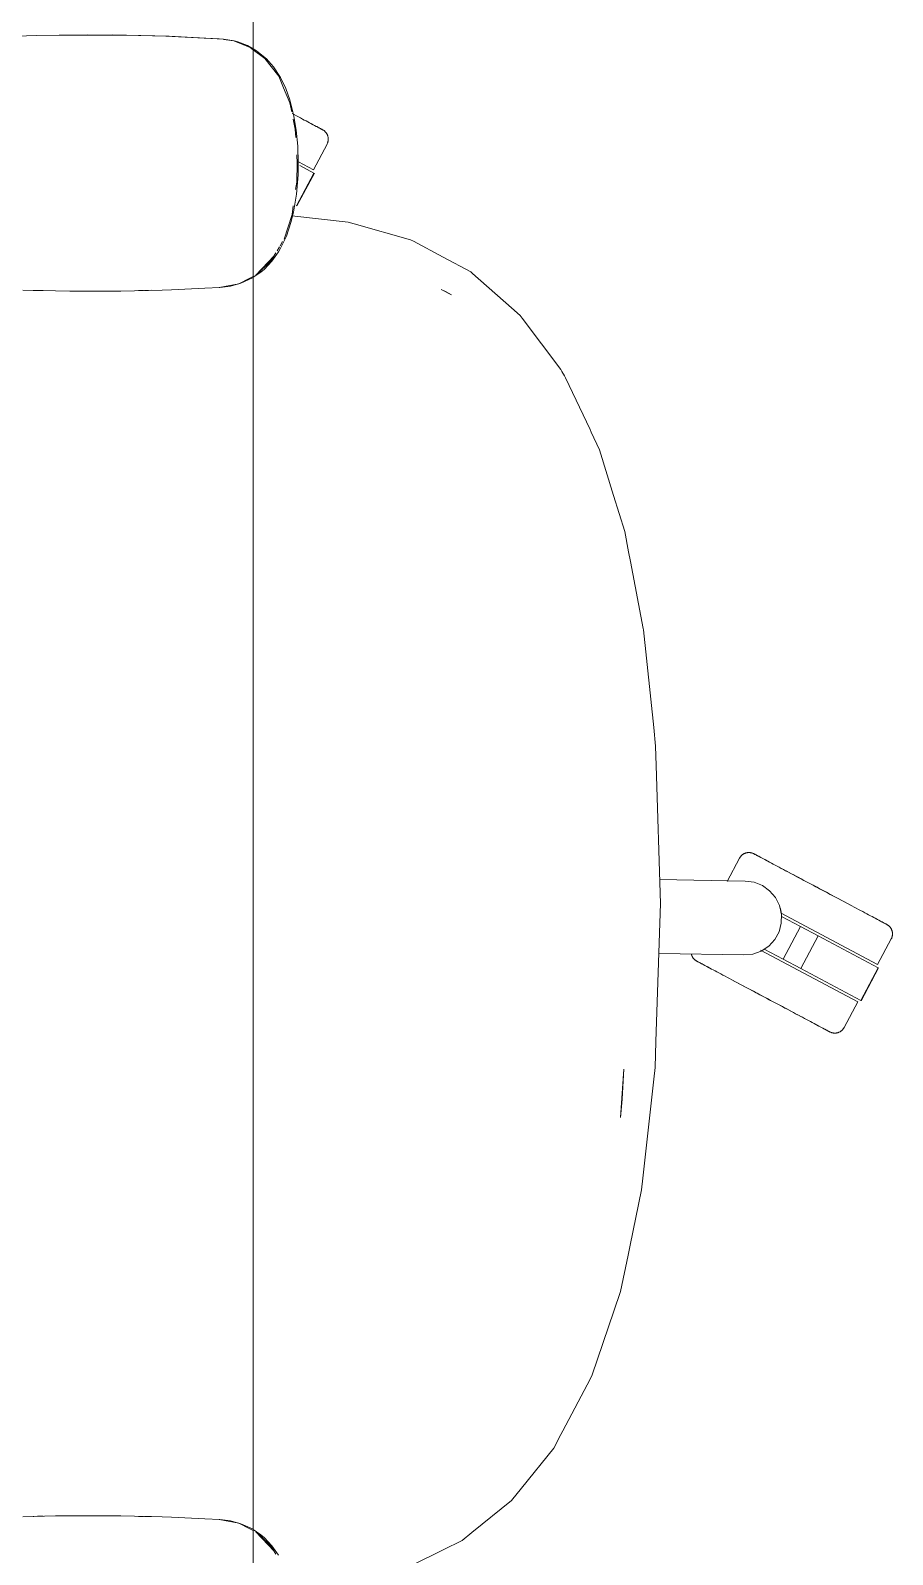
# Model space of a CAD drawing. Header units: millimetres. Extents: x 155920 to 295199, y -4084 to 97293.
# Drawn here: x 158568 to 158894, y 31577 to 32154 of the extents above; entities that cross this region are included whole.
import ezdxf

# ---------------------------------------------------------------- set-up
doc = ezdxf.new("R2010")
doc.units = ezdxf.units.MM
doc.header["$MEASUREMENT"] = 0
doc.layers.add('G-IMPT', color=8, linetype='CONTINUOUS', lineweight=9)
doc.layers.add('I-FURN', color=8, linetype='CONTINUOUS', lineweight=9)

msp = doc.modelspace()

# ---------------------------------------------------------------- linework, layer by layer
at = {"layer": 'G-IMPT'}
for p, q in [((158558.73, 32151.37), (158570.49, 32151.76)), ((158578.91, 32151.92), (158570.49, 32151.76)), ((158578.91, 32151.92), (158589.7, 32152.01)), ((158578.91, 32151.92), (158599.09, 32151.97)), ((158578.91, 32151.92), (158608.93, 32151.81)), ((158608.93, 32151.81), (158589.7, 32152.01)), ((158599.09, 32151.97), (158608.93, 32151.81)), ((158599.09, 32151.97), (158620.49, 32151.46)), ((158599.09, 32151.97), (158619.28, 32151.5)), ((158599.09, 32151.93), (158601.13, 32151.95)), ((158601.13, 32151.95), (158603.04, 32151.88)), ((158608.93, 32151.81), (158620.49, 32151.46)), ((158620.49, 32151.46), (158619.28, 32151.5)), ((158619.28, 32151.5), (158641.06, 32150.42)), ((158619.28, 32151.5), (158639.46, 32150.53)), ((158620.49, 32151.46), (158641.06, 32150.42)), ((158641.06, 32150.42), (158639.46, 32150.53)), ((158641.06, 32150.42), (158642.71, 32150.16)), ((158644.93, 32149.7), (158641.08, 32150.28)), ((158645.11, 32149.72), (158642.71, 32150.16)), ((158644.93, 32149.7), (158651.12, 32147.29)), ((158645.11, 32149.72), (158646.45, 32149.35)), ((158650.09, 32147.96), (158646.45, 32149.35)), ((158650.09, 32147.96), (158652.33, 32146.68)), ((158651.12, 32147.29), (158652.33, 32146.39)), ((158652.33, 32146.68), (158653.53, 32146)), ((158652.33, 32146.39), (158656.75, 32143.12)), ((158653.53, 32146), (158657.27, 32142.92)), ((158656.75, 32143.12), (158661.96, 32136.33)), ((158659.93, 32139.89), (158657.27, 32142.92)), ((158662.59, 32135.84), (158659.93, 32139.89)), ((158661.96, 32136.33), (158663.8, 32131.94)), ((158662.59, 32135.84), (158664.57, 32131.76)), ((158666.13, 32126.32), (158663.8, 32131.94)), ((158666.16, 32127.43), (158664.57, 32131.76)), ((158666.13, 32126.32), (158666.84, 32122.85)), ((158666.16, 32127.43), (158667.59, 32121.95)), ((158668.59, 32116.02), (158667.59, 32121.95)), ((158667.4, 32120.1), (158668.17, 32116.35)), ((158668.17, 32116.35), (158668.37, 32113.15)), ((158668.59, 32116.02), (158669.15, 32109.87)), ((158669.33, 32103.53), (158669.15, 32109.87)), ((158668.73, 32096.36), (158668.96, 32103.53)), ((158668.77, 32106.64), (158668.96, 32103.53)), ((158669.24, 32099.02), (158669.33, 32103.53)), ((158669.24, 32099.02), (158668.67, 32091.71)), ((158667.55, 32084.94), (158668.67, 32091.71)), ((158668.73, 32096.36), (158668.33, 32093.58)), ((158667.46, 32087.4), (158667, 32084.1)), ((158667, 32084.1), (158663.97, 32074.71)), ((158666.57, 32081.02), (158664.83, 32075.93)), ((158666.57, 32081.02), (158667.55, 32084.94)), ((158666.88, 32083.6), (158688.16, 32081.18)), ((158690.42, 32080.55), (158688.16, 32081.18)), ((158690.42, 32080.55), (158711.77, 32074.54)), ((158664.83, 32075.93), (158662.63, 32071.29)), ((158711.77, 32074.54), (158712.88, 32073.95)), ((158660.2, 32068.5), (158653.3, 32061.11)), ((158660.2, 32068.5), (158658.92, 32067.03)), ((158660.89, 32069.56), (158659.01, 32066.41)), ((158659.38, 32066.46), (158661.82, 32069.92)), ((158662.22, 32071.79), (158661.36, 32070.35)), ((158662.63, 32071.29), (158661.82, 32069.92)), ((158663.43, 32073.81), (158662.5, 32072.26)), ((158712.88, 32073.95), (158724.12, 32067.93)), ((158659.01, 32066.41), (158653.3, 32061.11)), ((158653.3, 32061.11), (158655.71, 32063.34)), ((158656.51, 32063.42), (158655.19, 32062.28)), ((158658.79, 32066.87), (158655.71, 32063.34)), ((158656.51, 32063.42), (158659.38, 32066.46)), ((158724.12, 32067.93), (158734.55, 32062.35)), ((158646.8, 32057.9), (158639.46, 32056.53)), ((158639.68, 32056.53), (158643.69, 32057.03)), ((158643.69, 32057.03), (158647.64, 32058.1)), ((158651.06, 32060), (158646.8, 32057.9)), ((158651.97, 32060.08), (158647.64, 32058.1)), ((158651.06, 32060), (158652.33, 32060.63)), ((158652.33, 32060.33), (158655.19, 32062.28)), ((158735.22, 32061.76), (158734.55, 32062.35)), ((158750, 32048.75), (158735.22, 32061.76)), ((158577.55, 32055.16), (158565.24, 32055.45)), ((158569.11, 32055.37), (158570.77, 32055.29)), ((158570.77, 32055.29), (158572.9, 32055.29)), ((158577.55, 32055.16), (158583.02, 32055.08)), ((158597.73, 32055.08), (158583.02, 32055.08)), ((158602.24, 32055.13), (158597.73, 32055.08)), ((158602.24, 32055.13), (158617.91, 32055.51)), ((158608.97, 32055.3), (158610.81, 32055.3)), ((158613.87, 32055.42), (158611.19, 32055.3)), ((158617.91, 32055.51), (158621.46, 32055.63)), ((158634.02, 32056.25), (158621.46, 32055.63)), ((158634.02, 32056.25), (158639.68, 32056.53)), ((158724.95, 32054.92), (158723.36, 32055.7)), ((158727.25, 32053.74), (158723.36, 32055.7)), ((158727.25, 32053.74), (158724.95, 32054.92)), ((158750, 32048.75), (158753.26, 32045.88)), ((158753.99, 32044.91), (158753.26, 32045.88)), ((158768.56, 32025.41), (158753.99, 32044.91)), ((158768.56, 32025.41), (158769.02, 32024.64)), ((158769.02, 32024.64), (158769.96, 32023.06)), ((158770.38, 32022.35), (158769.96, 32023.06)), ((158770.38, 32022.35), (158779.65, 32002.71)), ((158779.65, 32002.71), (158780.08, 32001.79)), ((158783.27, 31995.03), (158780.08, 32001.79)), ((158783.27, 31995.03), (158788.59, 31977.76)), ((158788.59, 31977.76), (158792.78, 31964.15)), ((158792.78, 31964.15), (158794.24, 31956.55)), ((158794.95, 31952.88), (158794.24, 31956.55)), ((158794.95, 31952.88), (158799.81, 31927.51)), ((158799.9, 31927.04), (158799.81, 31927.51)), ((158799.9, 31927.04), (158803.72, 31890.05)), ((158803.72, 31890.05), (158804.46, 31882.98)), ((158804.68, 31875.73), (158804.46, 31882.98)), ((158806.3, 31823.56), (158804.68, 31875.73)), ((158804.59, 31771.38), (158806.3, 31823.56)), ((158804.59, 31771.38), (158804.27, 31761.44)), ((158792.39, 31760.9), (158791.14, 31742.62)), ((158792.39, 31760.9), (158791.75, 31749.57)), ((158803.79, 31757.07), (158799.66, 31719.62)), ((158803.79, 31757.07), (158804.27, 31761.44)), ((158791.14, 31742.62), (158791.75, 31749.57)), ((158799.17, 31715.2), (158799.66, 31719.62)), ((158794.82, 31694.26), (158799.17, 31715.2)), ((158794.82, 31694.26), (158794.06, 31690.58)), ((158794.06, 31690.58), (158791.19, 31676.76)), ((158788.67, 31669.32), (158791.19, 31676.76)), ((158788.67, 31669.32), (158780.52, 31645.23)), ((158769.35, 31624.06), (158779.65, 31643.57)), ((158779.65, 31643.57), (158780.52, 31645.23)), ((158765.91, 31617.56), (158768.62, 31622.69)), ((158769.35, 31624.06), (158768.62, 31622.69)), ((158765.91, 31617.56), (158753.71, 31602.42)), ((158749.95, 31597.76), (158753.71, 31602.42)), ((158735, 31585.59), (158749.95, 31597.76)), ((158577.55, 31591.9), (158565.24, 31591.6)), ((158569.11, 31591.68), (158570.77, 31591.76)), ((158570.77, 31591.76), (158572.9, 31591.76)), ((158577.55, 31591.9), (158583.02, 31591.97)), ((158597.73, 31591.98), (158583.02, 31591.97)), ((158602.24, 31591.93), (158597.73, 31591.98)), ((158602.24, 31591.93), (158617.91, 31591.55)), ((158608.97, 31591.75), (158610.81, 31591.75)), ((158613.87, 31591.63), (158611.19, 31591.75)), ((158617.91, 31591.55), (158621.46, 31591.42)), ((158634.02, 31590.81), (158621.46, 31591.42)), ((158634.02, 31590.81), (158639.68, 31590.52)), ((158646.8, 31589.15), (158639.46, 31590.52)), ((158639.68, 31590.52), (158643.69, 31590.03)), ((158643.69, 31590.03), (158647.64, 31588.96)), ((158651.06, 31587.05), (158646.8, 31589.15)), ((158651.97, 31586.97), (158647.64, 31588.96)), ((158651.06, 31587.05), (158652.33, 31586.43)), ((158652.33, 31586.72), (158655.19, 31584.77)), ((158653.3, 31585.95), (158655.71, 31583.72)), ((158660.2, 31578.56), (158653.3, 31585.95)), ((158659.01, 31580.64), (158653.3, 31585.95)), ((158656.51, 31583.63), (158655.19, 31584.77)), ((158735, 31585.59), (158731.35, 31582.62)), ((158658.79, 31580.18), (158655.71, 31583.72)), ((158656.51, 31583.63), (158659.38, 31580.59)), ((158660.2, 31578.56), (158658.92, 31580.03)), ((158660.89, 31577.49), (158659.01, 31580.64)), ((158659.38, 31580.59), (158661.82, 31577.13)), ((158712.71, 31573.45), (158724.18, 31579.09)), ((158731.35, 31582.62), (158724.18, 31579.09))]:
    msp.add_line(p, q, dxfattribs=at)
at = {"layer": 'I-FURN'}
for p, q in [((158652.33, 32629.33), (158652.33, 31029.33)), ((158652.33, 31029.33), (158652.33, 32629.33)), ((158667.81, 32121.83), (158666.98, 32122.27)), ((158668.63, 32121.4), (158667.81, 32121.83)), ((158669.41, 32120.98), (158668.63, 32121.4)), ((158670.18, 32120.57), (158669.41, 32120.98)), ((158670.91, 32120.18), (158670.18, 32120.57)), ((158671.62, 32119.81), (158670.91, 32120.18)), ((158672.3, 32119.44), (158671.62, 32119.81)), ((158672.94, 32119.1), (158672.3, 32119.44)), ((158673.56, 32118.77), (158672.94, 32119.1)), ((158674.14, 32118.46), (158673.56, 32118.77)), ((158673.83, 32118.63), (158674.4, 32118.32)), ((158674.7, 32118.17), (158674.14, 32118.46)), ((158674.4, 32118.32), (158674.94, 32118.04)), ((158675.21, 32117.89), (158674.7, 32118.17)), ((158674.94, 32118.04), (158675.44, 32117.77)), ((158675.69, 32117.64), (158675.21, 32117.89)), ((158675.44, 32117.77), (158675.9, 32117.53)), ((158676.14, 32117.4), (158675.69, 32117.64)), ((158675.9, 32117.53), (158676.33, 32117.3)), ((158676.55, 32117.18), (158676.14, 32117.4)), ((158676.33, 32117.3), (158676.73, 32117.09)), ((158676.92, 32116.98), (158676.55, 32117.18)), ((158676.73, 32117.09), (158677.08, 32116.9)), ((158677.26, 32116.81), (158676.92, 32116.98)), ((158677.08, 32116.9), (158677.4, 32116.73)), ((158677.56, 32116.65), (158677.26, 32116.81)), ((158677.4, 32116.73), (158677.68, 32116.58)), ((158677.81, 32116.51), (158677.56, 32116.65)), ((158677.68, 32116.58), (158677.92, 32116.45)), ((158678.03, 32116.39), (158677.81, 32116.51)), ((158677.92, 32116.45), (158678.12, 32116.35)), ((158678.21, 32116.3), (158678.03, 32116.39)), ((158678.12, 32116.35), (158678.28, 32116.26)), ((158678.35, 32116.22), (158678.21, 32116.3)), ((158678.28, 32116.26), (158678.41, 32116.2)), ((158678.45, 32116.17), (158678.35, 32116.22)), ((158678.41, 32116.2), (158678.49, 32116.15)), ((158678.51, 32116.14), (158678.45, 32116.17)), ((158678.49, 32116.15), (158678.53, 32116.13)), ((158678.53, 32116.13), (158678.51, 32116.14)), ((158678.53, 32116.13), (158678.68, 32116.05)), ((158678.53, 32116.13), (158678.53, 32116.13)), ((158678.68, 32116.05), (158678.81, 32115.96)), ((158678.81, 32115.96), (158678.95, 32115.88)), ((158678.95, 32115.88), (158679.08, 32115.78)), ((158679.08, 32115.78), (158679.2, 32115.68)), ((158679.2, 32115.68), (158679.33, 32115.58)), ((158679.33, 32115.58), (158679.44, 32115.47)), ((158679.44, 32115.47), (158679.56, 32115.35)), ((158679.56, 32115.35), (158679.67, 32115.23)), ((158679.67, 32115.23), (158679.77, 32115.11)), ((158679.77, 32115.11), (158679.87, 32114.98)), ((158679.87, 32114.98), (158679.96, 32114.85)), ((158679.96, 32114.85), (158680.05, 32114.72)), ((158680.05, 32114.72), (158680.14, 32114.58)), ((158680.14, 32114.58), (158680.21, 32114.44)), ((158680.21, 32114.44), (158680.29, 32114.29)), ((158675.05, 32100.99), (158680.2, 32110.68)), ((158680.22, 32110.72), (158680.2, 32110.68)), ((158680.29, 32110.86), (158680.22, 32110.72)), ((158680.29, 32114.29), (158680.35, 32114.15)), ((158680.36, 32111.01), (158680.29, 32110.86)), ((158680.35, 32114.15), (158680.41, 32114)), ((158680.42, 32111.16), (158680.36, 32111.01)), ((158680.41, 32114), (158680.47, 32113.84)), ((158680.47, 32111.31), (158680.42, 32111.16)), ((158680.47, 32113.84), (158680.51, 32113.69)), ((158680.52, 32111.46), (158680.47, 32111.31)), ((158680.51, 32113.69), (158680.56, 32113.54)), ((158680.56, 32111.62), (158680.52, 32111.46)), ((158680.56, 32113.54), (158680.59, 32113.38)), ((158680.59, 32111.78), (158680.56, 32111.62)), ((158680.59, 32113.38), (158680.62, 32113.22)), ((158680.62, 32111.94), (158680.59, 32111.78)), ((158680.62, 32113.22), (158680.64, 32113.06)), ((158680.64, 32112.09), (158680.62, 32111.94)), ((158680.64, 32113.06), (158680.66, 32112.9)), ((158680.66, 32112.26), (158680.64, 32112.09)), ((158680.66, 32112.9), (158680.67, 32112.74)), ((158680.67, 32112.42), (158680.66, 32112.26)), ((158680.67, 32112.74), (158680.67, 32112.58)), ((158680.67, 32112.58), (158680.67, 32112.42)), ((158669.42, 32103.98), (158675.05, 32100.99)), ((158675.24, 32099.76), (158668.66, 32087.4)), ((158668.83, 32087.31), (158675.41, 32099.67)), ((158669.94, 32102.57), (158675.24, 32099.76)), ((158668.66, 32087.4), (158668.57, 32087.45)), ((158836.17, 31840.65), (158831.47, 31831.81)), ((158836.17, 31840.65), (158836.25, 31840.79)), ((158836.25, 31840.79), (158836.33, 31840.93)), ((158836.33, 31840.93), (158836.42, 31841.06)), ((158836.42, 31841.06), (158836.52, 31841.19)), ((158836.52, 31841.19), (158836.62, 31841.32)), ((158836.62, 31841.32), (158836.72, 31841.44)), ((158836.72, 31841.44), (158836.83, 31841.56)), ((158836.83, 31841.56), (158836.94, 31841.67)), ((158836.94, 31841.67), (158837.06, 31841.78)), ((158837.06, 31841.78), (158837.19, 31841.88)), ((158837.19, 31841.88), (158837.31, 31841.98)), ((158837.31, 31841.98), (158837.44, 31842.08)), ((158837.44, 31842.08), (158837.58, 31842.16)), ((158837.58, 31842.16), (158837.72, 31842.25)), ((158837.72, 31842.25), (158837.86, 31842.33)), ((158837.86, 31842.33), (158838, 31842.4)), ((158838, 31842.4), (158838.15, 31842.46)), ((158838.15, 31842.46), (158838.3, 31842.52)), ((158838.3, 31842.52), (158838.45, 31842.58)), ((158838.45, 31842.58), (158838.6, 31842.63)), ((158838.6, 31842.63), (158838.76, 31842.67)), ((158838.76, 31842.67), (158838.92, 31842.7)), ((158838.92, 31842.7), (158839.08, 31842.73)), ((158839.08, 31842.73), (158839.24, 31842.76)), ((158839.24, 31842.76), (158839.4, 31842.77)), ((158839.4, 31842.77), (158839.56, 31842.78)), ((158839.56, 31842.78), (158839.72, 31842.79)), ((158839.72, 31842.79), (158839.88, 31842.78)), ((158839.88, 31842.78), (158840.04, 31842.77)), ((158840.04, 31842.77), (158840.2, 31842.76)), ((158840.2, 31842.76), (158840.36, 31842.73)), ((158840.36, 31842.73), (158840.52, 31842.71)), ((158840.52, 31842.71), (158840.68, 31842.67)), ((158840.68, 31842.67), (158840.83, 31842.63)), ((158840.83, 31842.63), (158840.99, 31842.58)), ((158840.99, 31842.58), (158841.14, 31842.53)), ((158841.14, 31842.53), (158841.29, 31842.47)), ((158841.29, 31842.47), (158841.44, 31842.4)), ((158841.44, 31842.4), (158841.58, 31842.33)), ((158841.58, 31842.33), (158841.62, 31842.31)), ((158841.62, 31842.31), (158841.64, 31842.3)), ((158841.67, 31842.29), (158841.62, 31842.31)), ((158841.62, 31842.31), (158841.62, 31842.31)), ((158841.64, 31842.3), (158841.7, 31842.27)), ((158841.75, 31842.24), (158841.67, 31842.29)), ((158841.7, 31842.27), (158841.8, 31842.22)), ((158841.87, 31842.18), (158841.75, 31842.24)), ((158841.8, 31842.22), (158841.94, 31842.14)), ((158842.03, 31842.09), (158841.87, 31842.18)), ((158841.94, 31842.14), (158842.12, 31842.05)), ((158842.23, 31841.99), (158842.03, 31842.09)), ((158842.12, 31842.05), (158842.34, 31841.93)), ((158842.47, 31841.86), (158842.23, 31841.99)), ((158842.34, 31841.93), (158842.6, 31841.79)), ((158842.75, 31841.71), (158842.47, 31841.86)), ((158842.6, 31841.79), (158842.9, 31841.63)), ((158843.07, 31841.54), (158842.75, 31841.71)), ((158842.9, 31841.63), (158843.23, 31841.46)), ((158843.43, 31841.35), (158843.07, 31841.54)), ((158843.23, 31841.46), (158843.6, 31841.26)), ((158843.82, 31841.14), (158843.43, 31841.35)), ((158843.6, 31841.26), (158844.01, 31841.04)), ((158844.25, 31840.91), (158843.82, 31841.14)), ((158844.01, 31841.04), (158844.46, 31840.8)), ((158844.72, 31840.67), (158844.25, 31840.91)), ((158844.46, 31840.8), (158844.94, 31840.55)), ((158845.22, 31840.4), (158844.72, 31840.67)), ((158844.94, 31840.55), (158845.46, 31840.27)), ((158845.75, 31840.12), (158845.22, 31840.4)), ((158845.46, 31840.27), (158846.01, 31839.98)), ((158846.32, 31839.81), (158845.75, 31840.12)), ((158846.01, 31839.98), (158846.59, 31839.67)), ((158846.92, 31839.49), (158846.32, 31839.81)), ((158847.56, 31839.16), (158846.92, 31839.49)), ((158848.22, 31838.8), (158847.56, 31839.16)), ((158848.91, 31838.43), (158848.22, 31838.8)), ((158849.64, 31838.05), (158848.91, 31838.43)), ((158850.39, 31837.65), (158849.64, 31838.05)), ((158806.02, 31832.59), (158838.36, 31832.02)), ((158838.36, 31832.02), (158841.7, 31831.56)), ((158851.16, 31837.24), (158850.39, 31837.65)), ((158851.96, 31836.81), (158851.16, 31837.24)), ((158852.79, 31836.37), (158851.96, 31836.81)), ((158852.34, 31836.61), (158853.17, 31836.17)), ((158853.63, 31835.92), (158852.79, 31836.37)), ((158853.17, 31836.17), (158854.03, 31835.71)), ((158854.5, 31835.46), (158853.63, 31835.92)), ((158854.03, 31835.71), (158854.91, 31835.25)), ((158855.39, 31834.99), (158854.5, 31835.46)), ((158854.91, 31835.25), (158855.8, 31834.77)), ((158856.3, 31834.51), (158855.39, 31834.99)), ((158855.8, 31834.77), (158856.72, 31834.29)), ((158857.22, 31834.02), (158856.3, 31834.51)), ((158856.72, 31834.29), (158857.65, 31833.79)), ((158858.16, 31833.52), (158857.22, 31834.02)), ((158857.65, 31833.79), (158858.59, 31833.29)), ((158859.11, 31833.01), (158858.16, 31833.52)), ((158858.59, 31833.29), (158859.55, 31832.78)), ((158860.07, 31832.5), (158859.11, 31833.01)), ((158859.55, 31832.78), (158860.52, 31832.26)), ((158861.05, 31831.98), (158860.07, 31832.5)), ((158860.52, 31832.26), (158861.5, 31831.74)), ((158841.7, 31831.56), (158844.83, 31830.31)), ((158844.83, 31830.31), (158847.57, 31828.34)), ((158847.57, 31828.34), (158849.77, 31825.78)), ((158862.03, 31831.46), (158861.05, 31831.98)), ((158861.5, 31831.74), (158862.48, 31831.22)), ((158863.02, 31830.93), (158862.03, 31831.46)), ((158862.48, 31831.22), (158863.48, 31830.69)), ((158864.02, 31830.4), (158863.02, 31830.93)), ((158863.48, 31830.69), (158864.48, 31830.16)), ((158865.02, 31829.87), (158864.02, 31830.4)), ((158864.48, 31830.16), (158865.48, 31829.63)), ((158866.02, 31829.34), (158865.02, 31829.87)), ((158865.48, 31829.63), (158866.48, 31829.09)), ((158867.03, 31828.8), (158866.02, 31829.34)), ((158866.48, 31829.09), (158867.49, 31828.56)), ((158868.03, 31828.27), (158867.03, 31828.8)), ((158867.49, 31828.56), (158868.49, 31828.02)), ((158869.04, 31827.74), (158868.03, 31828.27)), ((158868.49, 31828.02), (158869.5, 31827.49)), ((158870.03, 31827.2), (158869.04, 31827.74)), ((158869.5, 31827.49), (158870.49, 31826.96)), ((158871.03, 31826.68), (158870.03, 31827.2)), ((158870.49, 31826.96), (158871.48, 31826.43)), ((158872.02, 31826.15), (158871.03, 31826.68)), ((158871.48, 31826.43), (158872.47, 31825.91)), ((158849.77, 31825.78), (158851.28, 31822.77)), ((158851.28, 31822.77), (158852.03, 31819.48)), ((158872.99, 31825.63), (158872.02, 31826.15)), ((158872.47, 31825.91), (158873.44, 31825.39)), ((158873.96, 31825.12), (158872.99, 31825.63)), ((158873.44, 31825.39), (158874.41, 31824.88)), ((158874.92, 31824.61), (158873.96, 31825.12)), ((158874.41, 31824.88), (158875.36, 31824.37)), ((158875.86, 31824.1), (158874.92, 31824.61)), ((158875.36, 31824.37), (158876.29, 31823.88)), ((158876.79, 31823.61), (158875.86, 31824.1)), ((158876.29, 31823.88), (158877.22, 31823.39)), ((158877.71, 31823.12), (158876.79, 31823.61)), ((158877.22, 31823.39), (158878.12, 31822.9)), ((158878.6, 31822.65), (158877.71, 31823.12)), ((158879.48, 31822.18), (158878.6, 31822.65)), ((158880.34, 31821.73), (158879.48, 31822.18)), ((158881.17, 31821.28), (158880.34, 31821.73)), ((158881.98, 31820.85), (158881.17, 31821.28)), ((158882.77, 31820.43), (158881.98, 31820.85)), ((158851.97, 31816.1), (158851.11, 31812.84)), ((158851.69, 31819.97), (158888.41, 31800.45)), ((158852.03, 31819.48), (158851.97, 31816.1)), ((158852.1, 31818.62), (158859.24, 31814.82)), ((158859.24, 31814.82), (158852.67, 31802.46)), ((158859.24, 31814.82), (158865.89, 31811.29)), ((158883.53, 31820.03), (158882.77, 31820.43)), ((158884.27, 31819.64), (158883.53, 31820.03)), ((158884.98, 31819.26), (158884.27, 31819.64)), ((158885.65, 31818.9), (158884.98, 31819.26)), ((158886.3, 31818.55), (158885.65, 31818.9)), ((158886.92, 31818.23), (158886.3, 31818.55)), ((158887.5, 31817.92), (158886.92, 31818.23)), ((158887.19, 31818.08), (158887.76, 31817.78)), ((158888.05, 31817.62), (158887.5, 31817.92)), ((158887.76, 31817.78), (158888.3, 31817.49)), ((158888.57, 31817.35), (158888.05, 31817.62)), ((158888.3, 31817.49), (158888.8, 31817.23)), ((158889.05, 31817.09), (158888.57, 31817.35)), ((158888.8, 31817.23), (158889.26, 31816.98)), ((158889.5, 31816.85), (158889.05, 31817.09)), ((158889.26, 31816.98), (158889.69, 31816.75)), ((158889.91, 31816.64), (158889.5, 31816.85)), ((158889.69, 31816.75), (158890.09, 31816.54)), ((158890.28, 31816.44), (158889.91, 31816.64)), ((158890.09, 31816.54), (158890.44, 31816.35)), ((158890.62, 31816.26), (158890.28, 31816.44)), ((158890.44, 31816.35), (158890.76, 31816.19)), ((158890.91, 31816.1), (158890.62, 31816.26)), ((158890.76, 31816.19), (158891.04, 31816.04)), ((158891.17, 31815.96), (158890.91, 31816.1)), ((158891.04, 31816.04), (158891.28, 31815.91)), ((158891.39, 31815.85), (158891.17, 31815.96)), ((158891.28, 31815.91), (158891.48, 31815.8)), ((158891.57, 31815.75), (158891.39, 31815.85)), ((158891.48, 31815.8), (158891.64, 31815.72)), ((158891.71, 31815.68), (158891.57, 31815.75)), ((158891.64, 31815.72), (158891.76, 31815.65)), ((158891.81, 31815.62), (158891.71, 31815.68)), ((158891.76, 31815.65), (158891.85, 31815.61)), ((158891.87, 31815.59), (158891.81, 31815.62)), ((158891.85, 31815.61), (158891.89, 31815.58)), ((158891.89, 31815.58), (158891.87, 31815.59)), ((158891.89, 31815.58), (158892.03, 31815.5)), ((158891.89, 31815.58), (158891.89, 31815.58)), ((158892.03, 31815.5), (158892.17, 31815.42)), ((158892.17, 31815.42), (158892.31, 31815.33)), ((158892.31, 31815.33), (158892.44, 31815.23)), ((158892.44, 31815.23), (158892.56, 31815.14)), ((158892.56, 31815.14), (158892.69, 31815.03)), ((158892.69, 31815.03), (158892.8, 31814.92)), ((158892.8, 31814.92), (158892.92, 31814.81)), ((158892.92, 31814.81), (158893.03, 31814.69)), ((158849.49, 31809.88), (158847.21, 31807.4)), ((158851.11, 31812.84), (158849.49, 31809.88)), ((158865.89, 31811.29), (158859.31, 31798.93)), ((158865.89, 31811.29), (158888.59, 31799.21)), ((158888.41, 31800.45), (158893.56, 31810.13)), ((158893.03, 31814.69), (158893.13, 31814.56)), ((158893.13, 31814.56), (158893.23, 31814.44)), ((158893.23, 31814.44), (158893.32, 31814.31)), ((158893.32, 31814.31), (158893.41, 31814.17)), ((158893.41, 31814.17), (158893.49, 31814.03)), ((158893.49, 31814.03), (158893.57, 31813.89)), ((158893.58, 31810.17), (158893.56, 31810.13)), ((158893.57, 31813.89), (158893.64, 31813.75)), ((158893.65, 31810.31), (158893.58, 31810.17)), ((158893.64, 31813.75), (158893.71, 31813.6)), ((158893.72, 31810.46), (158893.65, 31810.31)), ((158893.71, 31813.6), (158893.77, 31813.45)), ((158893.78, 31810.61), (158893.72, 31810.46)), ((158893.77, 31813.45), (158893.82, 31813.3)), ((158893.83, 31810.76), (158893.78, 31810.61)), ((158893.82, 31813.3), (158893.87, 31813.15)), ((158893.88, 31810.92), (158893.83, 31810.76)), ((158893.87, 31813.15), (158893.91, 31812.99)), ((158893.92, 31811.07), (158893.88, 31810.92)), ((158893.91, 31812.99), (158893.95, 31812.83)), ((158893.95, 31811.23), (158893.92, 31811.07)), ((158893.95, 31812.83), (158893.98, 31812.67)), ((158893.98, 31811.39), (158893.95, 31811.23)), ((158893.98, 31812.67), (158894, 31812.51)), ((158894, 31811.55), (158893.98, 31811.39)), ((158894, 31812.51), (158894.02, 31812.35)), ((158894.02, 31811.71), (158894, 31811.55)), ((158894.02, 31812.35), (158894.03, 31812.19)), ((158894.03, 31811.87), (158894.02, 31811.71)), ((158894.03, 31812.19), (158894.03, 31812.03)), ((158894.03, 31812.03), (158894.03, 31811.87)), ((158837.87, 31804.04), (158805.68, 31804.6)), ((158818, 31804.29), (158817.97, 31804.45)), ((158818.04, 31804.13), (158818, 31804.29)), ((158818.09, 31803.98), (158818.04, 31804.13)), ((158818.15, 31803.83), (158818.09, 31803.98)), ((158818.21, 31803.68), (158818.15, 31803.83)), ((158818.27, 31803.53), (158818.21, 31803.68)), ((158818.34, 31803.39), (158818.27, 31803.53)), ((158818.42, 31803.25), (158818.34, 31803.39)), ((158818.51, 31803.11), (158818.42, 31803.25)), ((158841.22, 31804.39), (158837.87, 31804.04)), ((158844.4, 31805.53), (158841.22, 31804.39)), ((158844.15, 31805.86), (158880.9, 31786.32)), ((158847.21, 31807.4), (158844.4, 31805.53)), ((158852.67, 31802.46), (158845.53, 31806.26)), ((158818.59, 31802.97), (158818.51, 31803.11)), ((158818.69, 31802.84), (158818.59, 31802.97)), ((158818.79, 31802.72), (158818.69, 31802.84)), ((158818.89, 31802.59), (158818.79, 31802.72)), ((158819, 31802.47), (158818.89, 31802.59)), ((158819.11, 31802.36), (158819, 31802.47)), ((158819.23, 31802.25), (158819.11, 31802.36)), ((158819.35, 31802.14), (158819.23, 31802.25)), ((158819.48, 31802.04), (158819.35, 31802.14)), ((158819.61, 31801.95), (158819.48, 31802.04)), ((158819.74, 31801.86), (158819.61, 31801.95)), ((158819.88, 31801.78), (158819.74, 31801.86)), ((158820.02, 31801.7), (158819.88, 31801.78)), ((158820.03, 31801.69), (158820.02, 31801.7)), ((158820.02, 31801.7), (158820.04, 31801.69)), ((158820.07, 31801.67), (158820.03, 31801.69)), ((158820.04, 31801.69), (158820.1, 31801.65)), ((158820.15, 31801.63), (158820.07, 31801.67)), ((158820.1, 31801.65), (158820.2, 31801.6)), ((158820.27, 31801.56), (158820.15, 31801.63)), ((158820.2, 31801.6), (158820.34, 31801.53)), ((158820.44, 31801.48), (158820.27, 31801.56)), ((158820.34, 31801.53), (158820.52, 31801.43)), ((158820.64, 31801.37), (158820.44, 31801.48)), ((158820.52, 31801.43), (158820.74, 31801.31)), ((158820.88, 31801.24), (158820.64, 31801.37)), ((158820.74, 31801.31), (158821, 31801.18)), ((158821.16, 31801.09), (158820.88, 31801.24)), ((158821, 31801.18), (158821.3, 31801.02)), ((158821.48, 31800.93), (158821.16, 31801.09)), ((158821.3, 31801.02), (158821.63, 31800.84)), ((158821.83, 31800.74), (158821.48, 31800.93)), ((158821.63, 31800.84), (158822.01, 31800.64)), ((158822.22, 31800.53), (158821.83, 31800.74)), ((158822.01, 31800.64), (158822.42, 31800.42)), ((158822.65, 31800.3), (158822.22, 31800.53)), ((158822.42, 31800.42), (158822.86, 31800.19)), ((158823.12, 31800.05), (158822.65, 31800.3)), ((158822.86, 31800.19), (158823.35, 31799.93)), ((158823.62, 31799.78), (158823.12, 31800.05)), ((158823.35, 31799.93), (158823.86, 31799.66)), ((158824.16, 31799.5), (158823.62, 31799.78)), ((158823.86, 31799.66), (158824.41, 31799.36)), ((158824.73, 31799.2), (158824.16, 31799.5)), ((158824.41, 31799.36), (158825, 31799.05)), ((158825, 31799.05), (158825.61, 31798.72)), ((158825.61, 31798.72), (158826.26, 31798.38)), ((158826.26, 31798.38), (158826.94, 31798.02)), ((158826.94, 31798.02), (158827.65, 31797.64)), ((158827.65, 31797.64), (158828.38, 31797.25)), ((158859.31, 31798.93), (158852.67, 31802.46)), ((158882.02, 31786.85), (158859.31, 31798.93)), ((158888.59, 31799.21), (158882.02, 31786.85)), ((158882.19, 31786.76), (158888.77, 31799.12)), ((158828.38, 31797.25), (158829.14, 31796.85)), ((158829.14, 31796.85), (158829.93, 31796.43)), ((158829.93, 31796.43), (158830.74, 31796)), ((158830.74, 31796), (158831.58, 31795.55)), ((158831.58, 31795.55), (158832.44, 31795.1)), ((158832.44, 31795.1), (158833.31, 31794.63)), ((158833.31, 31794.63), (158834.21, 31794.16)), ((158834.7, 31793.89), (158833.79, 31794.38)), ((158834.21, 31794.16), (158835.12, 31793.67)), ((158835.62, 31793.4), (158834.7, 31793.89)), ((158835.12, 31793.67), (158836.05, 31793.18)), ((158836.56, 31792.91), (158835.62, 31793.4)), ((158836.05, 31793.18), (158837, 31792.67)), ((158837.51, 31792.4), (158836.56, 31792.91)), ((158837, 31792.67), (158837.95, 31792.16)), ((158838.47, 31791.89), (158837.51, 31792.4)), ((158837.95, 31792.16), (158838.92, 31791.65)), ((158839.45, 31791.37), (158838.47, 31791.89)), ((158838.92, 31791.65), (158839.9, 31791.13)), ((158840.43, 31790.85), (158839.45, 31791.37)), ((158839.9, 31791.13), (158840.89, 31790.6)), ((158841.42, 31790.32), (158840.43, 31790.85)), ((158840.89, 31790.6), (158841.88, 31790.08)), ((158842.42, 31789.79), (158841.42, 31790.32)), ((158841.88, 31790.08), (158842.88, 31789.54)), ((158843.42, 31789.26), (158842.42, 31789.79)), ((158842.88, 31789.54), (158843.88, 31789.01)), ((158844.43, 31788.72), (158843.42, 31789.26)), ((158843.88, 31789.01), (158844.89, 31788.48)), ((158845.43, 31788.19), (158844.43, 31788.72)), ((158844.89, 31788.48), (158845.89, 31787.94)), ((158846.44, 31787.65), (158845.43, 31788.19)), ((158845.89, 31787.94), (158846.9, 31787.41)), ((158847.44, 31787.12), (158846.44, 31787.65)), ((158846.9, 31787.41), (158847.9, 31786.88)), ((158848.44, 31786.59), (158847.44, 31787.12)), ((158847.9, 31786.88), (158848.9, 31786.35)), ((158849.43, 31786.06), (158848.44, 31786.59)), ((158848.9, 31786.35), (158849.89, 31785.82)), ((158850.42, 31785.54), (158849.43, 31786.06)), ((158875.75, 31776.63), (158880.9, 31786.32)), ((158849.89, 31785.82), (158850.87, 31785.3)), ((158851.4, 31785.01), (158850.42, 31785.54)), ((158850.87, 31785.3), (158851.85, 31784.78)), ((158852.37, 31784.5), (158851.4, 31785.01)), ((158851.85, 31784.78), (158852.81, 31784.26)), ((158853.33, 31783.99), (158852.37, 31784.5)), ((158852.81, 31784.26), (158853.76, 31783.76)), ((158854.27, 31783.49), (158853.33, 31783.99)), ((158853.76, 31783.76), (158854.7, 31783.26)), ((158855.2, 31782.99), (158854.27, 31783.49)), ((158854.7, 31783.26), (158855.62, 31782.77)), ((158856.11, 31782.51), (158855.2, 31782.99)), ((158855.62, 31782.77), (158856.53, 31782.29)), ((158857.01, 31782.03), (158856.11, 31782.51)), ((158856.53, 31782.29), (158857.41, 31781.82)), ((158857.89, 31781.57), (158857.01, 31782.03)), ((158857.41, 31781.82), (158858.28, 31781.35)), ((158858.74, 31781.11), (158857.89, 31781.57)), ((158858.28, 31781.35), (158859.13, 31780.9)), ((158859.58, 31780.67), (158858.74, 31781.11)), ((158859.13, 31780.9), (158859.95, 31780.47)), ((158859.95, 31780.47), (158860.75, 31780.04)), ((158860.75, 31780.04), (158861.53, 31779.63)), ((158861.53, 31779.63), (158862.28, 31779.23)), ((158862.28, 31779.23), (158863, 31778.85)), ((158863, 31778.85), (158863.7, 31778.48)), ((158863.7, 31778.48), (158864.36, 31778.12)), ((158864.36, 31778.12), (158864.99, 31777.79)), ((158864.99, 31777.79), (158865.6, 31777.47)), ((158865.91, 31777.3), (158865.32, 31777.61)), ((158865.6, 31777.47), (158866.16, 31777.16)), ((158866.46, 31777.01), (158865.91, 31777.3)), ((158866.16, 31777.16), (158866.7, 31776.88)), ((158866.98, 31776.73), (158866.46, 31777.01)), ((158866.7, 31776.88), (158867.2, 31776.61)), ((158867.46, 31776.48), (158866.98, 31776.73)), ((158867.2, 31776.61), (158867.67, 31776.37)), ((158867.9, 31776.24), (158867.46, 31776.48)), ((158867.67, 31776.37), (158868.1, 31776.14)), ((158868.31, 31776.02), (158867.9, 31776.24)), ((158868.1, 31776.14), (158868.49, 31775.93)), ((158868.69, 31775.82), (158868.31, 31776.02)), ((158868.49, 31775.93), (158868.85, 31775.74)), ((158869.02, 31775.64), (158868.69, 31775.82)), ((158868.85, 31775.74), (158869.16, 31775.57)), ((158869.32, 31775.49), (158869.02, 31775.64)), ((158869.16, 31775.57), (158869.44, 31775.42)), ((158869.58, 31775.35), (158869.32, 31775.49)), ((158869.44, 31775.42), (158869.68, 31775.29)), ((158869.8, 31775.23), (158869.58, 31775.35)), ((158869.68, 31775.29), (158869.88, 31775.19)), ((158869.98, 31775.14), (158869.8, 31775.23)), ((158869.88, 31775.19), (158870.05, 31775.1)), ((158870.12, 31775.06), (158869.98, 31775.14)), ((158870.05, 31775.1), (158870.17, 31775.04)), ((158870.22, 31775.01), (158870.12, 31775.06)), ((158870.17, 31775.04), (158870.25, 31774.99)), ((158870.28, 31774.98), (158870.22, 31775.01)), ((158870.25, 31774.99), (158870.29, 31774.97)), ((158870.3, 31774.97), (158870.28, 31774.98)), ((158870.29, 31774.97), (158870.3, 31774.97)), ((158870.34, 31774.95), (158870.3, 31774.97)), ((158870.48, 31774.87), (158870.34, 31774.95)), ((158870.63, 31774.81), (158870.48, 31774.87)), ((158870.78, 31774.75), (158870.63, 31774.81)), ((158870.93, 31774.7), (158870.78, 31774.75)), ((158871.08, 31774.65), (158870.93, 31774.7)), ((158871.24, 31774.61), (158871.08, 31774.65)), ((158871.4, 31774.57), (158871.24, 31774.61)), ((158871.56, 31774.54), (158871.4, 31774.57)), ((158871.72, 31774.52), (158871.56, 31774.54)), ((158871.88, 31774.51), (158871.72, 31774.52)), ((158872.04, 31774.5), (158871.88, 31774.51)), ((158872.2, 31774.49), (158872.04, 31774.5)), ((158872.36, 31774.5), (158872.2, 31774.49)), ((158872.52, 31774.51), (158872.36, 31774.5)), ((158872.68, 31774.52), (158872.52, 31774.51)), ((158872.84, 31774.55), (158872.68, 31774.52)), ((158873, 31774.58), (158872.84, 31774.55)), ((158873.16, 31774.61), (158873, 31774.58)), ((158873.31, 31774.65), (158873.16, 31774.61)), ((158873.47, 31774.7), (158873.31, 31774.65)), ((158873.62, 31774.76), (158873.47, 31774.7)), ((158873.77, 31774.82), (158873.62, 31774.76)), ((158873.91, 31774.88), (158873.77, 31774.82)), ((158874.06, 31774.95), (158873.91, 31774.88)), ((158874.2, 31775.03), (158874.06, 31774.95)), ((158874.34, 31775.11), (158874.2, 31775.03)), ((158874.47, 31775.2), (158874.34, 31775.11)), ((158874.6, 31775.3), (158874.47, 31775.2)), ((158874.73, 31775.4), (158874.6, 31775.3)), ((158874.85, 31775.5), (158874.73, 31775.4)), ((158874.97, 31775.61), (158874.85, 31775.5)), ((158875.09, 31775.72), (158874.97, 31775.61)), ((158875.2, 31775.84), (158875.09, 31775.72)), ((158875.3, 31775.96), (158875.2, 31775.84)), ((158875.4, 31776.09), (158875.3, 31775.96)), ((158875.5, 31776.22), (158875.4, 31776.09)), ((158875.59, 31776.35), (158875.5, 31776.22)), ((158875.67, 31776.49), (158875.59, 31776.35)), ((158875.75, 31776.63), (158875.67, 31776.49))]:
    msp.add_line(p, q, dxfattribs=at)
msp.add_arc((158838.3, 31818.03), 13.81, 12.34734, 17.33603, dxfattribs=at)
msp.add_open_spline([(158851.62, 31821.67), (158851.74, 31821.25), (158851.81, 31820.82), (158851.87, 31820.38)], degree=3, dxfattribs=at)

doc.saveas('drawing.dxf')
